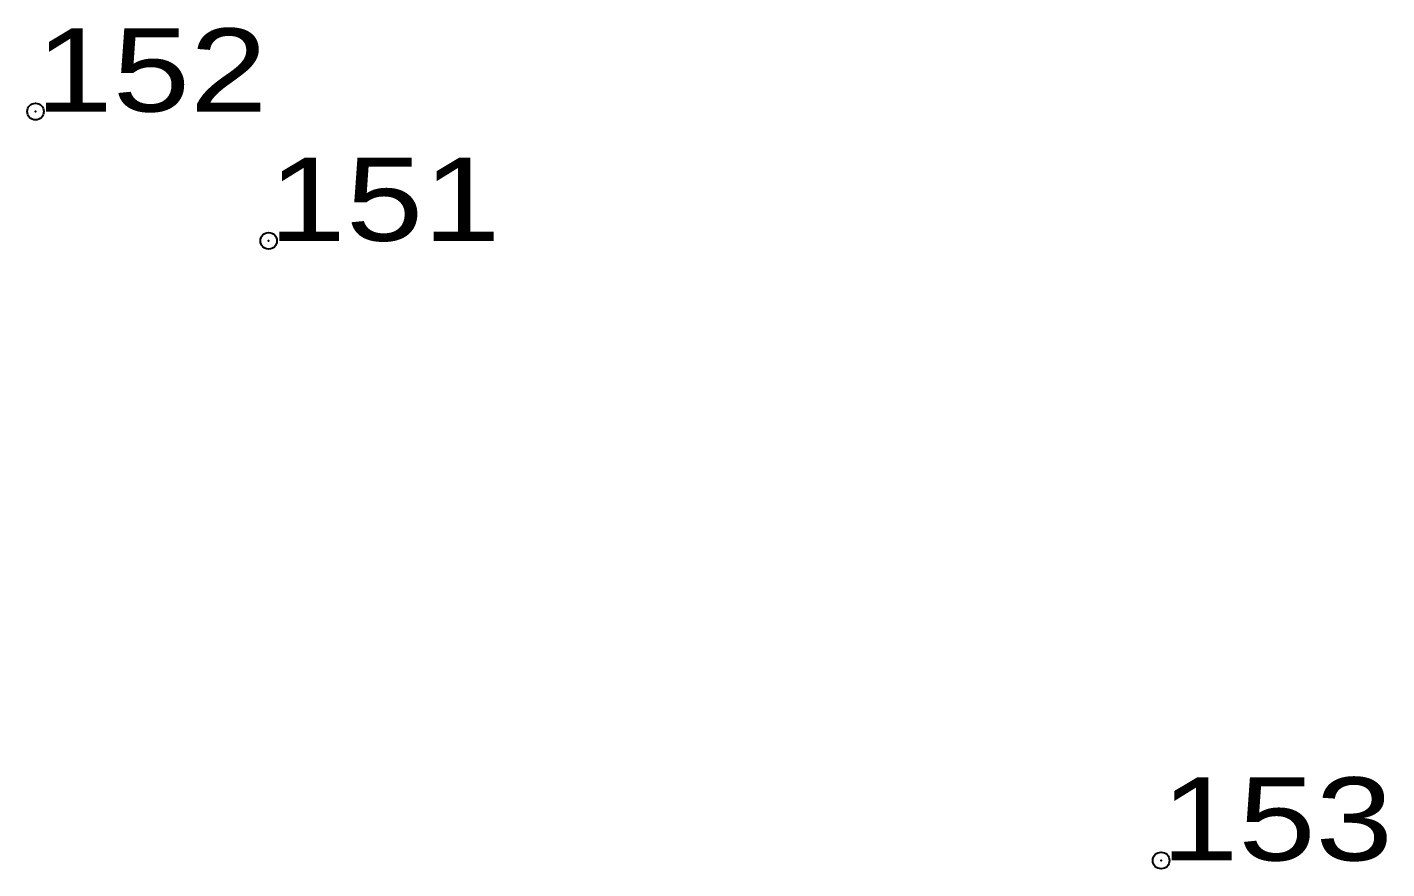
# Model space of a CAD drawing. Header units: metres. Extents: x 537071 to 552360, y 1837260 to 1843007.
# Drawn here: x 552330.97 to 552360.42, y 1839101.92 to 1839120.15 of the extents above; entities that cross this region are included whole.
import ezdxf

# ---------------------------------------------------------------- set-up
doc = ezdxf.new("R2010")
doc.units = ezdxf.units.M
doc.header["$LTSCALE"] = 0.72
doc.header["$PDMODE"] = 32
doc.header["$PDSIZE"] = 0.36
doc.layers.add('12', color=7, linetype='Continuous')
doc.layers.add('7', color=7, linetype='Continuous')

msp = doc.modelspace()

# ---------------------------------------------------------------- linework, layer by layer
at = {"layer": '7'}
for p in [(552331.15, 1839118.32), (552336.2, 1839115.52), (552355.53, 1839102.1)]:
    msp.add_point(p, dxfattribs=at)

# ---------------------------------------------------------------- texts
at = {"layer": '12', "width": 1.25}
for s, p in [('152', (552331.15, 1839118.32)), ('151', (552336.2, 1839115.52)), ('153', (552355.53, 1839102.1))]:
    msp.add_text(s, height=1.8, dxfattribs=at).set_placement(p)

doc.saveas('drawing.dxf')
